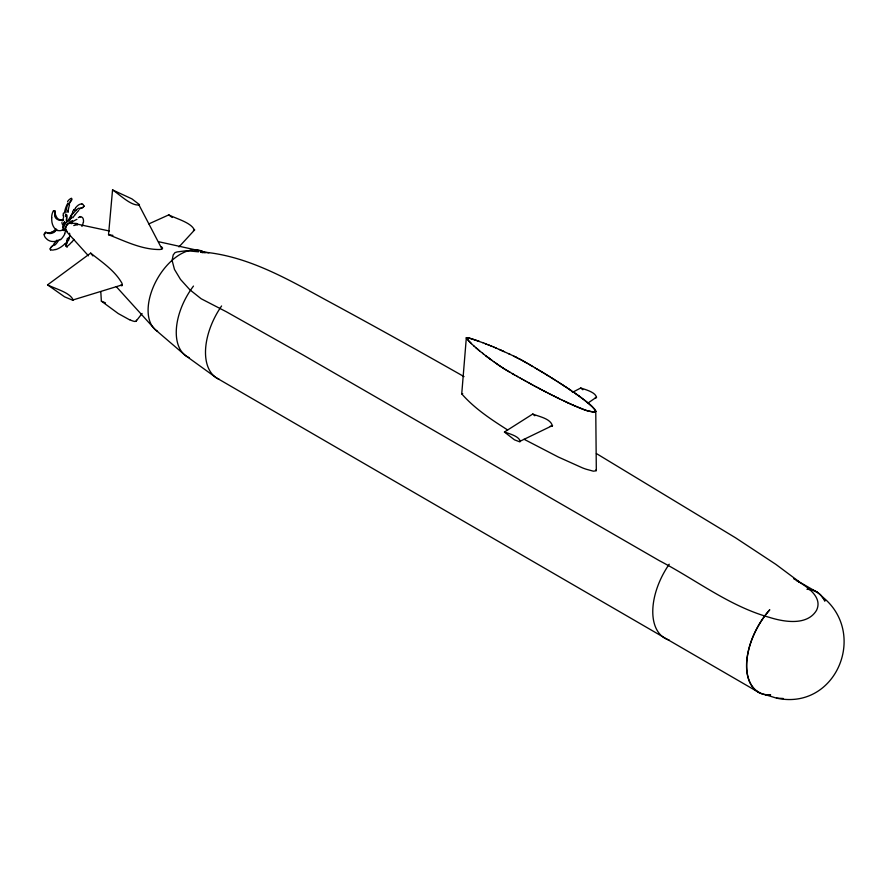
<?xml version="1.0" encoding="UTF-8"?>
<svg xmlns="http://www.w3.org/2000/svg" width="889" height="889" viewBox="0 0 889 889"><rect width="100%" height="100%" fill="white"/><g stroke="black" fill="none" stroke-linecap="round" stroke-linejoin="round"><path stroke-width="1.33" d="M66.675 214.582L66.464 219.872M579.35 396.272L589.418 403.939A62.497 36.082 0 0 1 592.352 406.629L595.763 411.263L596.319 470.792L593.33 471.17L586.195 469.225A66.086 37.649 0.2 0 1 582.473 467.881L558.248 456.99L524.066 439.266M54.985 212.582L55.151 215.416L54.785 210.926A1.689 0.567 -62.2 0 1 54.94 211.071L54.962 211.138M64.397 221.828L64.264 223.772M54.929 212.36L54.929 211.204M595.763 411.263L594.797 412.329L595.841 411.207L594.441 408.818L584.595 400.183M66.719 220.261L66.764 215.594M63.119 215.894L63.375 213.093M63.819 227.595L63.541 228.284M50.34 248.787L50.473 249.92L50.395 248.331A1.689 1.078 -79.1 0 1 50.629 247.731L54.24 244.419M507.63 429.954C491.261 419.552 474.504 408.529 461.735 393.871L466.325 337.831L469.603 338.12L482.86 342.732M66.053 245.175L66.053 245.775A1.689 1.3 -67.5 0 0 66.208 246.231L67.208 246.875M161.431 246.698L162.554 248.042A1.778 0.722 -11.6 0 1 162.487 248.287L162.365 248.476A14.969 6.112 -11.6 0 1 161.942 248.953A15.013 6.134 -11.6 0 1 160.942 249.287L160.553 249.398A1.789 0.733 -11.6 0 1 159.987 249.52C141.884 249.742 125.005 241.108 108.536 234.718L112.547 189.913L131.928 198.88L139.417 204.614M50.362 248.964L50.451 248.253M466.392 337.776L466.703 337.631A6.09 3.523 0 0 1 467.947 337.831L474.104 339.576M63.897 226.773L64.23 224.784M63.697 229.206L64.986 229.795M66.108 244.797L67.531 240.863L66.019 245.742A1.667 1.322 -61.3 0 0 66.175 246.22L66.353 246.475M64.152 222.517L63.997 224.784M44.517 234.418L44.517 234.374A1.3 0.956 -55.9 0 1 44.528 233.996L45.317 232.607A1.689 0.745 -75 0 1 45.628 232.385L48.728 233.118L45.672 232.34M139.451 204.881C131.416 206.37 120.015 194.802 112.547 189.913M552.391 426.109C551.069 418.575 538.834 416.608 532.767 414.03L504.43 432.032C509.619 433.743 519.821 436.577 520.154 441.589M596.463 397.561C595.908 392.36 585.851 389.715 580.75 388.004L572.394 392.371M44.55 233.963L45.406 232.562A1.667 0.811 -78.9 0 1 45.672 232.318M71.687 199.547L71.687 199.703A1.667 0.567 -51.5 0 1 71.431 200.125L70.287 201.736M68.631 238.641L68.309 239.452M121.971 285.68A5.19 2.122 71.6 0 0 122.293 284.791A5.212 2.134 71.6 0 0 121.96 283.235C114.714 270.467 101.868 262.066 90.678 253.109L47.573 284.858C55.296 288.903 70.409 292.459 73.254 300.26M148.841 223.895L168.766 214.894C176.511 218.838 191.58 222.617 194.48 230.251M65.23 232.218L64.575 233.529M53.651 211.582L53.718 211.46A1.3 0.911 -71.1 0 1 53.907 211.204L54.751 210.904L54.14 210.726M461.735 393.871L462.702 393.616M67.275 222.017L72.798 212.349M71.487 200.114L68.564 204.648L70.187 201.981M65.486 223.772L64.653 224.984M74.02 210.349L75.509 208.248M66.497 222.261L65.875 223.183M71.242 217.916L70.075 219.572M67.153 241.519L65.341 243.742M69.798 219.961L69.042 221.017M71.953 216.749L68.964 220.816M139.173 205.326L161.942 248.953M130.027 319.762A11.39 6.579 0 0 0 134.817 321.474A3.889 2.245 0 0 0 136.139 321.129L142.073 313.484M178.978 246.931L194.713 229.818M51.295 246.809L54.273 244.442M83.222 207.281L84.088 205.859L83.244 207.181A1.667 0.845 -40.4 0 1 82.788 207.526L78.988 208.937L81.243 208.115M60.219 239.33L59.541 239.841M587.573 403.328L596.608 397.116M70.187 221.883L72.509 220.561M63.697 229.373L62.208 230.084M552.113 426.342L550.247 426.264M520.287 441.144L552.58 425.52M78.343 217.638L78.932 217.416M57.618 240.897L55.218 241.564M71.264 198.714L71.82 198.525M121.86 285.658L120.46 285.358M596.041 397.839L595.274 397.839M519.776 441.855L514.475 439.833L504.43 432.032M73.52 299.793L122.326 284.836M67.131 246.898L66.442 246.586M81.377 208.026L82.744 207.526A1.689 0.978 -40.7 0 0 83.288 207.237M194.191 230.384L193.424 230.373M72.998 300.36L64.564 296.826L47.573 284.858M80.321 217.027L81.61 217.038A16.058 5.901 -61.5 0 1 83.477 222.239M765.596 694.776L776.53 698.132L783.276 698.487M776.53 698.132C836.004 710.989 868.364 633.257 822.214 596.697M60.652 220.105L63.097 220.139L59.863 220.028A23.181 12.079 -87.5 0 1 58.285 219.905M208.904 252.832L200.792 251.843C249.542 255.476 291.903 281.746 333.908 304.294C377.525 327.952 420.875 352.1 464.014 376.603M108.536 234.718L112.903 235.374M66.242 229.94L65.608 229.818M198.569 251.82L186.446 250.709L177.111 251.931L174.989 252.632L173.199 254.943L172.099 260.433L174.466 269.4L180.511 279.435L189.835 289.758L201.17 298.76L226.262 311.717L303.149 355.033L659.494 560.759C696.009 579.795 729.213 606.142 769.385 617.366C784.176 622.022 807.212 625.923 816.535 610.321C822.736 597.586 808.312 587.673 798.933 581.928M70.653 222.717L109.291 230.984M158.586 241.708L202.559 251.431M200.914 252.276L203.237 252.787M57.796 230.54L57.24 230.34M474.348 339.654L476.648 340.431A101.235 58.452 0 0 1 478.571 341.109M478.638 341.154L479.338 341.409M482.66 342.632L484.738 343.454M484.705 343.421L485.372 343.687M485.216 343.643L486.05 343.943M485.705 343.832L488.028 344.732M487.872 344.699L488.683 344.999M488.383 344.899L489.35 345.265M488.906 345.11L492.128 346.443M490.661 345.81L493.94 347.166M100.801 291.659L101.357 301.127L105.469 302.86M129.761 319.907L118.27 313.573L101.357 301.127M493.828 347.143L494.595 347.443M494.406 347.388L495.895 347.999M495.773 347.977L496.573 348.321M496.54 348.277L501.052 350.244M574.516 405.784L587.618 410.929L594.763 412.34L585.907 410.351A62.252 35.938 0 0 1 581.239 408.662L573.183 405.195M499.129 349.399L500.418 349.955M574.083 405.595L567.96 402.85M500.574 350.055L501.696 350.522M501.229 350.355L502.341 350.811M573.216 405.206L566.938 402.373M501.907 350.644L502.974 351.099M502.585 350.955L503.607 351.377M503.274 351.266L504.252 351.666M503.974 351.577L508.997 353.878M567.904 402.795L561.904 399.961M508.675 353.7L510.097 354.389M566.015 401.917L566.838 402.295M509.93 354.278L514.287 356.356M565.46 401.65L564.604 401.25M563.426 400.695L564.015 400.972M561.915 399.994L557.948 398.061M513.931 356.222L516.142 357.256M514.575 356.533L515.531 356.956M558.981 398.539L559.648 398.872M515.587 357.022L516.753 357.567M558.636 398.372L555.958 397.083M556.892 397.516L557.603 397.861M516.276 357.367L517.365 357.867M556.525 397.339L554.969 396.594M517.009 357.734L519.065 358.767M553.98 396.094L555.047 396.594M553.891 396.016L552.013 395.105M553.002 395.605L554.28 396.216M552.291 395.216L549.08 393.616M550.058 394.116L551.469 394.794M547.935 392.994L549.302 393.694M518.587 358.478L520.032 359.267A98.246 56.718 0 0 1 521.91 360.267L529.199 364.446M548.102 393.116L546.024 392.016M544.212 391.116L545.524 391.749M545.179 391.616L546.157 392.116M519.187 358.789L527.61 363.457M543.979 390.949L542.279 390.104M543.246 390.604L545.013 391.493M541.234 389.515L541.801 389.815M542.357 390.104L539.39 388.582M539.445 388.571L537.467 387.571M538.434 388.071L540.056 388.893M536.878 387.204L534.6 386.037M535.556 386.548L537.545 387.56M533.644 385.526L534.756 386.082M532.444 384.826L534.011 385.67M532.7 385.015L528.788 382.837M530.8 383.981L531.744 384.493M529.844 383.459L527.677 382.226M526.077 381.381L527.955 382.426M525.099 380.792L526.455 381.548M523.599 379.959L525.132 380.859M524.199 380.336L520.165 378.036M521.387 378.77L522.321 379.292M516.453 375.947L520.454 378.247M517.654 376.669L512.064 373.502M514.609 374.902L505.608 369.68A98.246 56.718 0 0 1 503.874 368.602L499.14 365.446M793.633 578.695L817.48 592.385M796.511 580.55L798.689 581.795M759.495 692.831L216.294 377.781L185.412 355.478L155.175 329.563L116.248 286.602M510.219 372.447L503.252 368.246M528.522 364.001L532.755 366.535M529.433 364.534L534.911 367.757M534.578 367.613L537.645 369.38M536.378 368.679L541.157 371.524M596.408 453.557L735.559 537.812L775.853 564.359L799.5 582.006M538.101 369.702L539.701 370.657M540.368 371.002L544.879 373.724M541.268 371.546L543.079 372.635M543.635 373.013L546.668 374.814M545.657 374.236L548.457 375.914M547.368 375.28L549.346 376.458M548.891 376.225L550.302 377.103M550.235 377.014L551.636 377.925M551.113 377.558L555.725 380.503M552.002 378.114L553.48 379.081M553.769 379.225L554.647 379.77M555.525 380.325L556.781 381.17M556.403 380.881L558.27 382.126M558.148 382.003L559.225 382.726M559.025 382.559L560.137 383.315M559.892 383.115L561.448 384.17M560.759 383.681L562.293 384.715M561.626 384.237L563.104 385.237M562.493 384.804L563.893 385.759M502.996 368.035L502.229 367.535M564.659 386.259L563.359 385.359M564.215 385.926L565.771 386.993M565.082 386.493L566.838 387.693M565.937 387.059L569.171 389.249M568.193 388.593L567.526 388.149M501.896 367.368L495.317 362.823M568.504 388.771L570.105 389.882M569.36 389.338L571.605 390.893M570.205 389.915L572.738 391.66M572.738 391.638L575.239 393.36M498.596 365.079L495.651 363.023M574.861 393.127L578.406 395.616M575.372 393.483L577.283 394.827M64.219 229.284L64.319 229.773M495.429 362.856L494.028 361.901M577.717 395.094L579.472 396.383M494.117 361.923L492.75 360.978M578.539 395.683L584.106 399.806M491.895 360.367L492.462 360.734M490.55 359.334L492.073 360.445M491.473 360.056L490.372 359.2M490.639 359.434L489.117 358.267M489.472 358.523L490.217 359.123M172.21 217.483L168.766 214.894M489.372 358.5L487.094 356.733M488.25 357.611L488.961 358.189M487.416 356.989L488.128 357.556M486.605 356.367L487.294 356.934M486.294 356.122L486.883 356.622M486.472 356.3L485.516 355.522M486.061 355.989L485.061 355.178M484.427 354.722L482.594 353.244M483.294 353.8L482.182 352.922M481.605 352.488L480.605 351.644M480.416 351.533L479.716 350.933M479.627 350.888L478.982 350.333M477.815 349.355L479.227 350.566M478.449 349.91L477.582 349.166M582.851 389.782L580.75 388.004M477.671 349.266L476.371 348.132M534.8 415.763L532.767 414.03M476.893 348.61L475.526 347.41M55.818 229.495L54.34 227.917A16.058 11.946 -67 0 1 51.784 217.705M475.759 347.632L474.037 346.099M469.292 341.598L474.259 346.321M471.403 343.687L470.703 343.01M470.659 342.987L469.903 342.221M470.048 342.365L466.325 337.831A5.812 3.356 0 0 0 466.747 338.531L468.981 341.265M63.586 230.173L64.141 230.729L63.564 230.084M66.219 231.173L88.456 255.821M92.9 255.91L90.678 253.109M63.519 228.617L63.263 228.084A10.779 1.245 68.1 0 1 63.052 227.784M62.763 226.506L63.052 227.173M596.097 469.636L596.33 470.281M136.462 320.151L136.473 320.685A7.557 4.367 0 0 1 136.15 321.151M64.186 224.639L63.986 223.928M63.186 218.883L63.141 218.105M44.494 234.074L44.483 233.507M67.164 231.507A4.834 2.789 -60 0 1 66.475 225.562A4.834 2.789 -60 0 1 71.909 223.661M67.22 231.362A4.678 2.7 -60 0 1 66.464 225.75A4.678 2.7 -60 0 1 71.698 223.595M157.586 331.297A45.839 26.47 -60 0 1 158.42 276.957A45.839 26.47 -60 0 1 205.003 252.943M189.201 357.667A53.007 30.604 -60 0 1 193.48 286.069M219.35 379.414A56.785 32.782 -60 0 1 221.583 305.972M669.217 640.069A58.018 33.504 -60 0 1 669.217 564.215M807.234 589.151A58.018 33.504 -60 0 1 824.892 600.853M770.53 695.02A58.018 33.504 -60 0 1 746.549 666.328A58.018 33.504 -60 0 1 769.652 609.821M807.179 589.296A57.863 33.404 -60 0 1 824.792 600.964M770.574 694.865A57.863 33.404 -60 0 1 746.66 666.261A57.863 33.404 -60 0 1 769.696 609.91M66.231 220.161A4.834 2.789 -60 0 1 66.642 220.95M62.163 220.95A4.834 2.789 -60 0 1 63.597 219.883M71.409 242.319A9.99 5.045 -45.5 0 1 67.197 246.264M73.887 239.33A16.058 6.823 -49.1 0 1 71.853 242.208M68.653 237.674A11.679 7.823 -36.5 0 1 68.464 240.741M67.386 238.208A9.757 5.267 -54 0 1 66.719 240.93M65.13 229.851A10.879 8.468 55.2 0 1 64.575 229.684M55.407 249.442A9.99 6.645 -45.3 0 1 50.529 249.831M65.164 243.597A16.058 9.401 -43.1 0 1 55.663 249.631M68.042 239.397A11.713 9.279 -41.3 0 1 66.897 241.386M69.598 233.218A21.369 19.047 -27.4 0 1 69.164 238.697M58.318 240.652A11.679 9.479 -53.7 0 1 54.74 245.153M53.929 243.797A9.757 5.945 -53.7 0 0 56.485 240.73A13.368 10.012 -55.6 0 0 56.974 240.074M70.253 223.128A5.812 3.212 -26.6 0 1 70.009 223.595M83.166 222.594A9.99 3.878 -55 0 1 81.921 226.451M79.365 216.805A11.713 3.789 -43.9 0 1 80.666 216.605M71.898 222.039A21.369 4.067 -33.4 0 1 76.954 219.294M73.765 225.584A11.679 5.067 -40.2 0 1 77.565 224.906M76.632 223.717A9.757 4.856 -58.6 0 1 77.832 224.506M74.676 223.45A13.368 6.401 -45.9 0 1 76.821 223.561M64.608 230.629A5.812 3.712 85.7 0 1 64.152 230.029M63.397 228.662A10.879 2.911 70.7 0 1 63.119 228.062M44.017 234.307A9.99 7.468 -58.3 0 0 46.55 238.752L46.639 238.941A16.058 11.668 -49.6 0 0 55.24 241.408M59.452 239.641A11.713 9.612 -72.5 0 1 57.574 240.719M64.886 233.718A21.369 19.047 87.5 0 1 60.552 239.763M56.685 229.651A31.237 26.437 83.7 0 1 56.418 229.929M56.463 230.062A21.514 17.324 -87.6 0 1 54.696 231.585M54.729 231.773A11.679 8.779 -79.1 0 1 48.706 233.451M51.94 232.04A9.757 6.356 -58.4 0 1 48.806 232.862M54.218 230.595A13.368 9.501 -72.2 0 1 51.906 232.185M56.04 228.817A23.181 17.991 -83.9 0 1 54.473 230.429M81.955 203.903A9.99 4.023 -67.3 0 1 83.777 206.17M75.454 207.948A16.058 7.312 -73 0 1 81.799 203.981M72.565 211.76A11.713 2.767 -62.4 0 1 74.054 209.393M72.82 217.816A31.237 1.456 -54.7 0 1 73.52 216.816A21.514 3.412 -54.6 0 1 74.632 215.216M74.954 214.938A11.679 3.278 -55 0 1 78.71 210.504M75.876 210.549A9.757 5.001 -64 0 1 79.121 208.07M73.498 213.193A13.368 4.99 -56.6 0 1 76.065 210.171M70.909 216.283A23.181 5.078 -54.2 0 1 73.22 213.149M63.441 227.684A5.812 1.822 -84.3 0 1 63.541 226.639M63.852 224.728A10.879 1.678 -80.3 0 1 63.786 225.25M51.662 217.527A9.99 6.89 -73.2 0 1 53.34 210.849M57.218 230.473A11.713 7.445 -86.9 0 1 55.74 229.729M62.241 230.207A21.369 12.39 77.7 0 1 57.796 230.473M60.63 219.827A31.237 15.891 80.9 0 1 59.474 219.527M59.507 219.661A21.514 11.213 88.3 0 1 58.23 219.027A11.679 6.256 -83.3 0 1 55.64 214.849M56.385 218.461A9.757 6.212 -64.5 0 1 54.585 215.871M58.074 219.594A13.368 7.479 -76.5 0 1 56.318 218.716M64.43 222.539A8.89 4.767 72.5 0 1 64.553 222.05M71.742 199.558A1.689 0.667 -48.2 0 1 71.509 200.069M66.486 209.115A9.757 5.601 -66.8 0 1 67.842 204.281M65.986 212.727A13.368 5.467 -69.2 0 1 66.253 209.415M65.675 216.505A23.181 6.323 -74.2 0 1 65.619 214.138M63.541 225.995A21.369 5.612 -79.9 0 1 61.886 222.561M63.597 217.505A11.713 3.534 -82.1 0 1 63.608 215.505M64.386 213.06A16.058 8.746 -76.5 0 1 68.042 202.914M67.564 201.536A9.99 5.512 -72.7 0 1 71.487 198.269M66.13 222.239A5.812 0.811 -63.1 0 1 66.431 221.939M66.075 222.383A10.879 1.845 -42.1 0 1 65.853 222.683M68.02 212.182A31.237 4.778 -81.5 0 1 68.086 210.66M68.009 211.949A21.514 5.023 -77 0 1 68.164 210.115M68.209 210.671A11.679 3.812 -72.2 0 1 69.509 204.959"/></g></svg>
